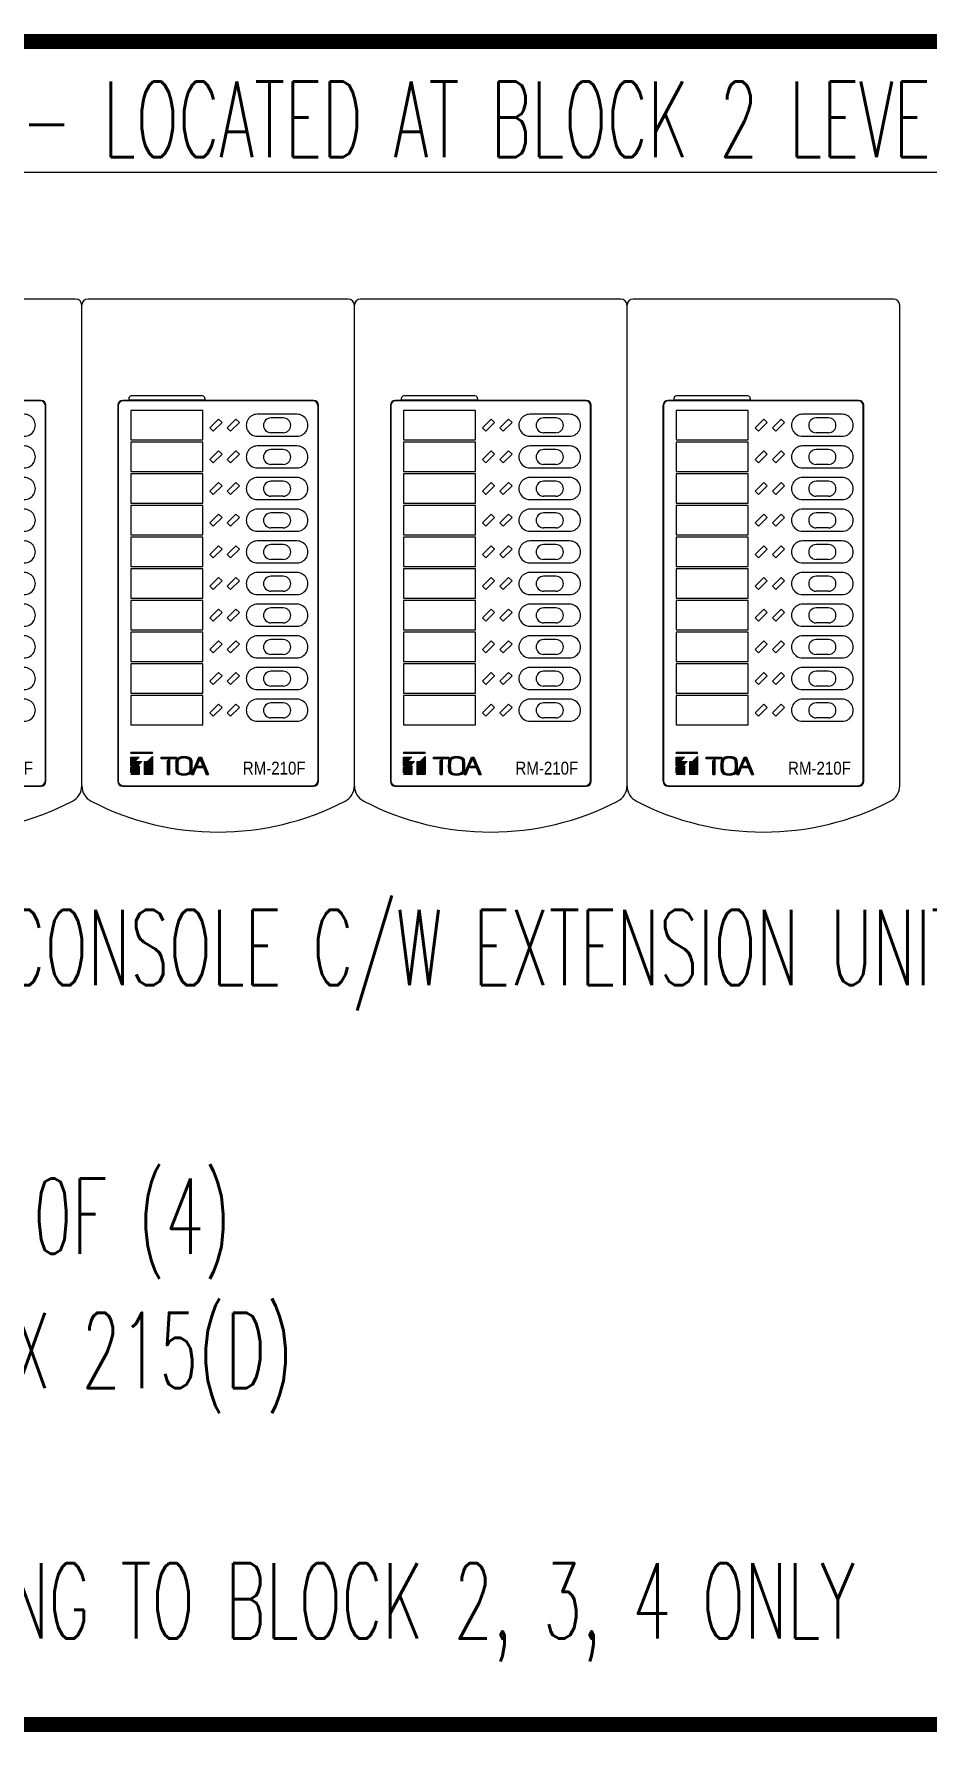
# Model space of a CAD drawing. Header units: millimetres. Extents: x 2974 to 5671, y 1205 to 3288.
# Drawn here: x 3886.9 to 3996, y 2764.9 to 2972.3 of the extents above; entities that cross this region are included whole.
import ezdxf
from ezdxf.enums import TextEntityAlignment as Align

# ---------------------------------------------------------------- set-up
doc = ezdxf.new("R2010")
doc.units = ezdxf.units.MM
doc.layers.add('0-EQUIPMENT', color=7, linetype='Continuous')
doc.layers.add('M-_ACONREDT_A_N', color=3, linetype='Continuous')
doc.styles.add('SIMPLEX', font='simplex.shx', dxfattribs={"width": 0.6})
doc.styles.get("Standard").update_dxf_attribs({"font": 'arial.ttf'})

# ---------------------------------------------------------------- blocks, each defined once
blk = doc.blocks.new('EX')
at = {"layer": '0-EQUIPMENT'}
for p, q in [((-7.986, -12.898), (-7.986, 15.243)), ((7.623, 15.606), (-7.623, 15.606)), ((7.986, -12.898), (7.986, 15.243)), ((-5.882, 9.383), (-5.882, -12.631)), ((-5.853, 9.362), (-5.853, -12.602)), ((-5.243, 9.673), (-5.591, 9.673)), ((5.561, 9.652), (-5.562, 9.652)), ((-5.242, 9.787), (-5.243, 9.673)), ((-5.243, 9.673), (-5.242, 9.686)), ((-5.243, 9.652), (-5.243, 9.681)), ((-5.242, 9.784), (-5.242, 9.652)), ((-0.77, 9.686), (-5.242, 9.686)), ((-0.9, 9.073), (-5.111, 9.073)), ((-5.111, 9.073), (-5.111, 7.361)), ((-0.915, 9.929), (-5.097, 9.929)), ((-0.9, 7.361), (-0.9, 9.073)), ((-0.77, 9.787), (-0.768, 9.673)), ((-0.77, 9.784), (-0.77, 9.652)), ((-0.768, 9.673), (-0.77, 9.686)), ((-0.769, 9.652), (-0.769, 9.681)), ((5.591, 9.673), (-0.768, 9.673)), ((5.852, -12.607), (5.852, 9.359)), ((5.882, -12.636), (5.882, 9.387)), ((0.023, 8.57), (-0.49, 8.066)), ((-0.49, 8.066), (-0.285, 7.864)), ((-0.285, 7.864), (0.229, 8.369)), ((0.229, 8.369), (0.023, 8.57)), ((1.04, 8.57), (0.526, 8.066)), ((0.526, 8.066), (0.732, 7.864)), ((0.732, 7.864), (1.245, 8.369)), ((1.245, 8.369), (1.04, 8.57)), ((4.618, 8.859), (2.294, 8.859)), ((3.819, 8.643), (3.093, 8.643)), ((-5.111, 7.361), (-0.9, 7.361)), ((-0.9, 7.219), (-5.111, 7.219)), ((-5.111, 7.219), (-5.111, 5.507)), ((-0.9, 5.507), (-0.9, 7.219)), ((2.294, 7.575), (4.618, 7.575)), ((4.618, 7.005), (2.294, 7.005)), ((3.819, 7.772), (3.093, 7.772)), ((0.023, 6.716), (-0.49, 6.212)), ((-0.49, 6.212), (-0.285, 6.01)), ((-0.285, 6.01), (0.229, 6.514)), ((0.229, 6.514), (0.023, 6.716)), ((1.04, 6.716), (0.526, 6.212)), ((0.526, 6.212), (0.732, 6.01)), ((0.732, 6.01), (1.245, 6.514)), ((1.245, 6.514), (1.04, 6.716)), ((3.819, 6.789), (3.093, 6.789)), ((-5.111, 5.507), (-0.9, 5.507)), ((-0.9, 5.365), (-5.111, 5.365)), ((-5.111, 5.365), (-5.111, 3.653)), ((-0.9, 3.653), (-0.9, 5.365)), ((2.294, 5.721), (4.618, 5.721)), ((4.618, 5.151), (2.294, 5.151)), ((3.819, 5.918), (3.093, 5.918)), ((0.023, 4.862), (-0.49, 4.357)), ((-0.49, 4.357), (-0.285, 4.156)), ((-0.285, 4.156), (0.229, 4.66)), ((0.229, 4.66), (0.023, 4.862)), ((1.04, 4.862), (0.526, 4.357)), ((0.526, 4.357), (0.732, 4.156)), ((0.732, 4.156), (1.245, 4.66)), ((1.245, 4.66), (1.04, 4.862)), ((3.819, 4.935), (3.093, 4.935)), ((3.819, 4.064), (3.093, 4.064)), ((-5.111, 3.653), (-0.9, 3.653)), ((-0.9, 3.51), (-5.111, 3.51)), ((-5.111, 3.51), (-5.111, 1.799)), ((-0.9, 1.799), (-0.9, 3.51)), ((0.023, 3.007), (-0.49, 2.503)), ((0.229, 2.806), (0.023, 3.007)), ((1.04, 3.007), (0.526, 2.503)), ((1.245, 2.806), (1.04, 3.007)), ((2.294, 3.867), (4.618, 3.867)), ((4.618, 3.296), (2.294, 3.296)), ((3.819, 3.081), (3.093, 3.081)), ((-0.49, 2.503), (-0.285, 2.301)), ((-0.285, 2.301), (0.229, 2.806)), ((0.526, 2.503), (0.732, 2.301)), ((0.732, 2.301), (1.245, 2.806)), ((2.294, 2.013), (4.618, 2.013)), ((3.819, 2.209), (3.093, 2.209)), ((-5.111, 1.799), (-0.9, 1.799)), ((-5.111, 1.656), (-5.111, -0.056)), ((-0.9, 1.656), (-5.111, 1.656)), ((-0.9, -0.056), (-0.9, 1.656)), ((0.023, 1.153), (-0.49, 0.649)), ((0.229, 0.951), (0.023, 1.153)), ((1.04, 1.153), (0.526, 0.649)), ((1.245, 0.951), (1.04, 1.153)), ((4.618, 1.442), (2.294, 1.442)), ((3.819, 1.226), (3.093, 1.226)), ((-0.49, 0.649), (-0.285, 0.447)), ((-0.285, 0.447), (0.229, 0.951)), ((0.526, 0.649), (0.732, 0.447)), ((0.732, 0.447), (1.245, 0.951)), ((2.294, 0.158), (4.618, 0.158)), ((3.819, 0.355), (3.093, 0.355)), ((-5.111, -0.056), (-0.9, -0.056)), ((-0.9, -0.198), (-5.111, -0.198)), ((-5.111, -0.198), (-5.111, -1.91)), ((-0.9, -1.91), (-0.9, -0.198)), ((0.023, -0.701), (-0.49, -1.205)), ((-0.285, -1.407), (0.229, -0.903)), ((0.229, -0.903), (0.023, -0.701)), ((1.04, -0.701), (0.526, -1.205)), ((0.732, -1.407), (1.245, -0.903)), ((1.245, -0.903), (1.04, -0.701)), ((4.618, -0.412), (2.294, -0.412)), ((3.819, -0.628), (3.093, -0.628)), ((-5.111, -1.91), (-0.9, -1.91)), ((-0.49, -1.205), (-0.285, -1.407)), ((0.526, -1.205), (0.732, -1.407)), ((2.294, -1.696), (4.618, -1.696)), ((3.819, -1.499), (3.093, -1.499)), ((-0.9, -2.053), (-5.111, -2.053)), ((-5.111, -2.053), (-5.111, -3.764)), ((-0.9, -3.764), (-0.9, -2.053)), ((0.023, -2.555), (-0.49, -3.06)), ((-0.285, -3.261), (0.229, -2.757)), ((0.229, -2.757), (0.023, -2.555)), ((1.04, -2.555), (0.526, -3.06)), ((0.732, -3.261), (1.245, -2.757)), ((1.245, -2.757), (1.04, -2.555)), ((4.618, -2.266), (2.294, -2.266)), ((3.819, -2.482), (3.093, -2.482)), ((-5.111, -3.764), (-0.9, -3.764)), ((-0.9, -3.907), (-5.111, -3.907)), ((-5.111, -3.907), (-5.111, -5.618)), ((-0.9, -5.618), (-0.9, -3.907)), ((-0.49, -3.06), (-0.285, -3.261)), ((0.526, -3.06), (0.732, -3.261)), ((2.294, -3.55), (4.618, -3.55)), ((3.819, -3.353), (3.093, -3.353)), ((0.023, -4.41), (-0.49, -4.914)), ((-0.49, -4.914), (-0.285, -5.116)), ((-0.285, -5.116), (0.229, -4.611)), ((0.229, -4.611), (0.023, -4.41)), ((1.04, -4.41), (0.526, -4.914)), ((0.526, -4.914), (0.732, -5.116)), ((0.732, -5.116), (1.245, -4.611)), ((1.245, -4.611), (1.04, -4.41)), ((4.618, -4.121), (2.294, -4.121)), ((3.819, -4.336), (3.093, -4.336)), ((-5.111, -5.618), (-0.9, -5.618)), ((-0.9, -5.761), (-5.111, -5.761)), ((-5.111, -5.761), (-5.111, -7.473)), ((-0.9, -7.473), (-0.9, -5.761)), ((2.294, -5.405), (4.618, -5.405)), ((3.819, -5.208), (3.093, -5.208)), ((0.023, -6.264), (-0.49, -6.768)), ((-0.49, -6.768), (-0.285, -6.97)), ((-0.285, -6.97), (0.229, -6.466)), ((0.229, -6.466), (0.023, -6.264)), ((1.04, -6.264), (0.526, -6.768)), ((0.526, -6.768), (0.732, -6.97)), ((0.732, -6.97), (1.245, -6.466)), ((1.245, -6.466), (1.04, -6.264)), ((4.618, -5.975), (2.294, -5.975)), ((3.819, -6.191), (3.093, -6.191)), ((-5.111, -7.473), (-0.9, -7.473)), ((-0.9, -7.615), (-5.111, -7.615)), ((-5.111, -7.615), (-5.111, -9.327)), ((-0.9, -9.327), (-0.9, -7.615)), ((2.294, -7.259), (4.618, -7.259)), ((4.618, -7.829), (2.294, -7.829)), ((3.819, -7.062), (3.093, -7.062)), ((0.023, -8.118), (-0.49, -8.622)), ((-0.49, -8.622), (-0.285, -8.824)), ((-0.285, -8.824), (0.229, -8.32)), ((0.229, -8.32), (0.023, -8.118)), ((1.04, -8.118), (0.526, -8.622)), ((0.526, -8.622), (0.732, -8.824)), ((0.732, -8.824), (1.245, -8.32)), ((1.245, -8.32), (1.04, -8.118)), ((3.819, -8.045), (3.093, -8.045)), ((3.819, -8.916), (3.093, -8.916)), ((-5.111, -9.327), (-0.9, -9.327)), ((2.294, -9.113), (4.618, -9.113)), ((-5.112, -10.932), (-3.85, -10.932)), ((-5.112, -10.932), (-5.112, -11.003)), ((-5.112, -10.937), (-5.108, -10.932)), ((-5.112, -10.978), (-5.068, -10.932)), ((-5.095, -11.003), (-5.027, -10.932)), ((-5.055, -11.003), (-4.987, -10.932)), ((-5.015, -11.003), (-4.946, -10.932)), ((-4.974, -11.003), (-4.906, -10.932)), ((-4.934, -11.003), (-4.866, -10.932)), ((-4.894, -11.003), (-4.825, -10.932)), ((-4.853, -11.003), (-4.785, -10.932)), ((-4.813, -11.003), (-4.745, -10.932)), ((-4.772, -11.003), (-4.704, -10.932)), ((-4.732, -11.003), (-4.664, -10.932)), ((-4.692, -11.003), (-4.623, -10.932)), ((-4.651, -11.003), (-4.583, -10.932)), ((-4.611, -11.003), (-4.543, -10.932)), ((-4.571, -11.003), (-4.502, -10.932)), ((-4.53, -11.003), (-4.462, -10.932)), ((-4.49, -11.003), (-4.422, -10.932)), ((-4.449, -11.003), (-4.381, -10.932)), ((-4.409, -11.003), (-4.341, -10.932)), ((-4.369, -11.003), (-4.3, -10.932)), ((-4.328, -11.003), (-4.26, -10.932)), ((-4.288, -11.003), (-4.22, -10.932)), ((-4.248, -11.003), (-4.179, -10.932)), ((-4.207, -11.003), (-4.139, -10.932)), ((-4.167, -11.003), (-4.099, -10.932)), ((-4.126, -11.003), (-4.058, -10.932)), ((-4.086, -11.003), (-4.018, -10.932)), ((-4.046, -11.003), (-3.977, -10.932)), ((-4.005, -11.003), (-3.937, -10.932)), ((-3.965, -11.003), (-3.897, -10.932)), ((-3.925, -11.003), (-3.856, -10.932)), ((-3.85, -11.003), (-3.85, -10.932)), ((-3.85, -11.003), (-5.112, -11.003)), ((-5.112, -11.72), (-5.112, -11.215)), ((-5.112, -11.229), (-5.098, -11.215)), ((-5.112, -11.271), (-5.058, -11.215)), ((-5.112, -11.313), (-5.018, -11.215)), ((-5.112, -11.355), (-4.977, -11.215)), ((-5.112, -11.396), (-4.937, -11.215)), ((-5.112, -11.215), (-4.625, -11.215)), ((-5.112, -11.72), (-4.625, -11.215)), ((-5.112, -11.689), (-4.654, -11.215)), ((-5.112, -11.647), (-4.695, -11.215)), ((-5.112, -11.605), (-4.735, -11.215)), ((-5.112, -11.438), (-4.896, -11.215)), ((-5.112, -11.48), (-4.856, -11.215)), ((-5.112, -11.522), (-4.816, -11.215)), ((-5.112, -11.564), (-4.775, -11.215)), ((-5.112, -12.065), (-4.548, -11.482)), ((-4.474, -11.482), (-5.112, -12.143)), ((-5.112, -12.107), (-4.508, -11.482)), ((-5.112, -11.982), (-4.629, -11.482)), ((-5.112, -12.024), (-4.588, -11.482)), ((-5.112, -11.898), (-4.71, -11.482)), ((-5.112, -11.94), (-4.669, -11.482)), ((-5.112, -11.856), (-4.75, -11.482)), ((-5.112, -11.816), (-4.789, -11.482)), ((-5.112, -12.239), (-4.625, -11.734)), ((-5.112, -12.143), (-5.112, -11.816)), ((-5.078, -12.239), (-4.625, -11.77)), ((-5.037, -12.239), (-4.625, -11.812)), ((-4.997, -12.239), (-4.625, -11.853)), ((-4.956, -12.239), (-4.625, -11.895)), ((-4.789, -11.482), (-4.474, -11.482)), ((-4.625, -11.734), (-4.625, -12.239)), ((-4.315, -11.659), (-3.85, -11.176)), ((-4.315, -11.7), (-3.85, -11.218)), ((-4.315, -11.742), (-3.85, -11.26)), ((-4.315, -11.784), (-3.85, -11.302)), ((-4.315, -11.826), (-3.85, -11.344)), ((-4.315, -11.868), (-3.85, -11.385)), ((-4.315, -11.91), (-3.85, -11.427)), ((-4.315, -11.951), (-3.85, -11.469)), ((-4.315, -12.239), (-4.315, -11.482)), ((-4.315, -11.491), (-4.306, -11.482)), ((-4.315, -11.533), (-4.265, -11.482)), ((-4.315, -11.575), (-4.225, -11.482)), ((-4.315, -11.617), (-4.185, -11.482)), ((-4.315, -11.482), (-4.144, -11.482)), ((-4.315, -11.993), (-3.85, -11.511)), ((-4.315, -12.035), (-3.85, -11.553)), ((-4.315, -12.077), (-3.85, -11.594)), ((-4.315, -12.119), (-3.85, -11.636)), ((-4.315, -12.16), (-3.85, -11.678)), ((-4.315, -12.202), (-3.85, -11.72)), ((-4.31, -12.239), (-3.85, -11.762)), ((-4.27, -12.239), (-3.85, -11.803)), ((-4.23, -12.239), (-3.85, -11.845)), ((-4.189, -12.239), (-3.85, -11.887)), ((-4.149, -12.239), (-3.85, -11.929)), ((-4.144, -11.482), (-3.85, -11.176)), ((-3.884, -11.003), (-3.85, -10.967)), ((-3.85, -11.176), (-3.85, -12.239)), ((-3.345, -11.215), (-2.461, -11.215)), ((-3.345, -11.315), (-3.345, -11.215)), ((-3.345, -11.252), (-3.309, -11.215)), ((-3.345, -11.294), (-3.269, -11.215)), ((-2.461, -11.315), (-3.345, -11.315)), ((-3.325, -11.315), (-3.228, -11.215)), ((-3.285, -11.315), (-3.188, -11.215)), ((-3.244, -11.315), (-3.148, -11.215)), ((-3.204, -11.315), (-3.107, -11.215)), ((-3.164, -11.315), (-3.067, -11.215)), ((-3.123, -11.315), (-3.026, -11.215)), ((-3.083, -11.315), (-2.986, -11.215)), ((-3.043, -11.315), (-2.946, -11.215)), ((-3.002, -11.315), (-2.905, -11.215)), ((-2.962, -11.315), (-2.865, -11.215)), ((-2.962, -11.984), (-2.846, -11.865)), ((-2.962, -12.026), (-2.846, -11.906)), ((-2.961, -11.443), (-2.846, -11.326)), ((-2.961, -11.482), (-2.846, -11.363)), ((-2.961, -11.524), (-2.846, -11.405)), ((-2.961, -11.884), (-2.961, -11.443)), ((-2.961, -11.565), (-2.846, -11.447)), ((-2.961, -11.607), (-2.846, -11.488)), ((-2.961, -11.649), (-2.846, -11.53)), ((-2.961, -11.691), (-2.846, -11.572)), ((-2.961, -11.733), (-2.846, -11.614)), ((-2.961, -11.774), (-2.846, -11.656)), ((-2.961, -11.816), (-2.846, -11.697)), ((-2.961, -11.858), (-2.846, -11.739)), ((-2.961, -11.9), (-2.846, -11.781)), ((-2.961, -11.942), (-2.846, -11.823)), ((-2.921, -11.315), (-2.825, -11.215)), ((-2.881, -11.315), (-2.784, -11.215)), ((-2.846, -11.326), (-2.846, -11.884)), ((-2.841, -11.315), (-2.744, -11.215)), ((-2.8, -11.315), (-2.703, -11.215)), ((-2.76, -11.315), (-2.663, -11.215)), ((-2.72, -11.315), (-2.623, -11.215)), ((-2.679, -11.315), (-2.582, -11.215)), ((-2.639, -11.315), (-2.542, -11.215)), ((-2.598, -11.315), (-2.502, -11.215)), ((-2.558, -11.315), (-2.461, -11.215)), ((-2.518, -11.315), (-2.461, -11.257)), ((-2.486, -11.658), (-2.363, -11.532)), ((-2.486, -11.701), (-2.366, -11.576)), ((-2.486, -11.743), (-2.368, -11.62)), ((-2.486, -11.784), (-2.369, -11.663)), ((-2.485, -11.825), (-2.37, -11.706)), ((-2.484, -11.615), (-2.36, -11.487)), ((-2.483, -11.865), (-2.37, -11.747)), ((-2.482, -11.571), (-2.34, -11.424)), ((-2.481, -11.905), (-2.369, -11.789)), ((-2.48, -11.527), (-2.177, -11.213)), ((-2.479, -11.944), (-2.368, -11.83)), ((-2.477, -11.315), (-2.461, -11.299)), ((-2.476, -11.482), (-2.228, -11.225)), ((-2.476, -11.983), (-2.367, -11.87)), ((-2.473, -12.021), (-2.365, -11.909)), ((-2.472, -11.435), (-2.284, -11.241)), ((-2.461, -11.215), (-2.461, -11.315)), ((-2.444, -11.365), (-2.353, -11.271)), ((-2.235, -11.316), (-2.129, -11.206)), ((-2.174, -11.294), (-2.084, -11.2)), ((-2.121, -11.281), (-2.041, -11.198)), ((-2.074, -11.274), (-1.999, -11.197)), ((-2.03, -11.27), (-1.96, -11.198)), ((-1.989, -11.27), (-1.922, -11.2)), ((-1.95, -11.272), (-1.885, -11.204)), ((-1.914, -11.276), (-1.85, -11.209)), ((-1.879, -11.282), (-1.816, -11.216)), ((-1.846, -11.289), (-1.782, -11.223)), ((-1.815, -11.298), (-1.75, -11.231)), ((-1.784, -11.308), (-1.719, -11.241)), ((-1.754, -11.319), (-1.688, -11.251)), ((-1.728, -11.334), (-1.658, -11.261)), ((-1.704, -11.351), (-1.631, -11.275)), ((-1.684, -11.372), (-1.607, -11.292)), ((-1.671, -12.07), (-1.523, -11.915)), ((-1.668, -11.397), (-1.586, -11.312)), ((-1.655, -11.425), (-1.568, -11.335)), ((-1.646, -11.458), (-1.552, -11.361)), ((-1.646, -12.001), (-1.52, -11.871)), ((-1.643, -11.496), (-1.54, -11.39)), ((-1.642, -11.955), (-1.519, -11.828)), ((-1.64, -11.535), (-1.533, -11.424)), ((-1.639, -11.911), (-1.517, -11.785)), ((-1.638, -11.575), (-1.529, -11.462)), ((-1.637, -11.866), (-1.517, -11.742)), ((-1.636, -11.615), (-1.526, -11.501)), ((-1.635, -11.655), (-1.523, -11.54)), ((-1.635, -11.823), (-1.517, -11.701)), ((-1.634, -11.696), (-1.521, -11.579)), ((-1.634, -11.738), (-1.519, -11.619)), ((-1.634, -11.78), (-1.518, -11.66)), ((-1.559, -12.239), (-1.123, -11.215)), ((-1.501, -12.103), (-1.322, -11.916)), ((-1.47, -12.028), (-1.291, -11.843)), ((-1.438, -11.953), (-1.261, -11.77)), ((-1.406, -11.878), (-1.23, -11.696)), ((-1.374, -11.803), (-1.199, -11.622)), ((-1.342, -11.729), (-1.169, -11.549)), ((-1.072, -11.318), (-1.315, -11.9)), ((-1.31, -11.654), (-1.138, -11.475)), ((-1.278, -11.579), (-1.107, -11.402)), ((-1.247, -11.504), (-1.077, -11.328)), ((-1.235, -11.834), (-1.155, -11.752)), ((-1.235, -11.834), (-0.864, -11.834)), ((-1.215, -11.429), (-1.008, -11.215)), ((-1.202, -11.834), (-1.122, -11.752)), ((-1.183, -11.355), (-1.048, -11.215)), ((-1.162, -11.834), (-1.082, -11.752)), ((-1.155, -11.752), (-0.898, -11.752)), ((-1.151, -11.28), (-1.089, -11.215)), ((-1.123, -11.215), (-0.982, -11.215)), ((-1.121, -11.834), (-1.041, -11.752)), ((-1.081, -11.834), (-1.001, -11.752)), ((-1.072, -11.318), (-0.898, -11.752)), ((-1.07, -11.322), (-0.978, -11.226)), ((-1.059, -11.351), (-0.966, -11.255)), ((-1.047, -11.381), (-0.954, -11.285)), ((-1.041, -11.834), (-0.961, -11.752)), ((-1.035, -11.41), (-0.942, -11.314)), ((-1.023, -11.44), (-0.93, -11.344)), ((-1.011, -11.469), (-0.918, -11.373)), ((-1, -11.834), (-0.92, -11.752)), ((-0.999, -11.499), (-0.906, -11.403)), ((-0.987, -11.528), (-0.894, -11.432)), ((-0.982, -11.215), (-0.569, -12.239)), ((-0.976, -11.558), (-0.883, -11.462)), ((-0.964, -11.588), (-0.871, -11.491)), ((-0.96, -11.834), (-0.799, -11.668)), ((-0.952, -11.617), (-0.859, -11.521)), ((-0.94, -11.647), (-0.847, -11.55)), ((-0.928, -11.676), (-0.835, -11.58)), ((-0.92, -11.834), (-0.787, -11.698)), ((-0.916, -11.706), (-0.823, -11.609)), ((-0.904, -11.735), (-0.811, -11.639)), ((-0.879, -11.834), (-0.775, -11.727)), ((-0.864, -11.834), (-0.702, -12.239)), ((-0.857, -11.853), (-0.763, -11.756)), ((-0.845, -11.883), (-0.752, -11.786)), ((-0.833, -11.912), (-0.74, -11.815)), ((-0.821, -11.942), (-0.728, -11.845)), ((-0.809, -11.971), (-0.716, -11.874)), ((-0.797, -12.001), (-0.704, -11.904)), ((-5.591, -12.922), (5.591, -12.922)), ((-5.562, -12.893), (5.561, -12.893)), ((-4.625, -12.239), (-5.112, -12.239)), ((-4.916, -12.239), (-4.625, -11.937)), ((-4.876, -12.239), (-4.625, -11.979)), ((-4.835, -12.239), (-4.625, -12.021)), ((-4.795, -12.239), (-4.625, -12.063)), ((-4.755, -12.239), (-4.625, -12.104)), ((-4.714, -12.239), (-4.625, -12.146)), ((-4.674, -12.239), (-4.625, -12.188)), ((-4.633, -12.239), (-4.625, -12.23)), ((-3.85, -12.239), (-4.315, -12.239)), ((-4.109, -12.239), (-3.85, -11.971)), ((-4.068, -12.239), (-3.85, -12.013)), ((-4.028, -12.239), (-3.85, -12.054)), ((-3.987, -12.239), (-3.85, -12.096)), ((-3.947, -12.239), (-3.85, -12.138)), ((-3.907, -12.239), (-3.85, -12.18)), ((-3.866, -12.239), (-3.85, -12.222)), ((-2.967, -12.239), (-2.841, -12.239)), ((-2.965, -12.197), (-2.845, -12.072)), ((-2.965, -12.239), (-2.844, -12.113)), ((-2.964, -12.154), (-2.845, -12.031)), ((-2.963, -12.111), (-2.845, -11.989)), ((-2.962, -12.069), (-2.846, -11.948)), ((-2.925, -12.239), (-2.843, -12.154)), ((-2.885, -12.239), (-2.842, -12.194)), ((-2.844, -12.239), (-2.841, -12.235)), ((-2.463, -12.054), (-2.362, -11.949)), ((-2.451, -12.082), (-2.358, -11.986)), ((-2.436, -12.109), (-2.348, -12.018)), ((-2.419, -12.132), (-2.335, -12.046)), ((-2.399, -12.154), (-2.319, -12.071)), ((-2.377, -12.173), (-2.301, -12.094)), ((-2.353, -12.19), (-2.28, -12.115)), ((-2.327, -12.205), (-2.257, -12.133)), ((-2.298, -12.217), (-2.232, -12.148)), ((-2.267, -12.227), (-2.202, -12.16)), ((-2.235, -12.236), (-2.171, -12.169)), ((-2.203, -12.243), (-2.139, -12.177)), ((-2.169, -12.25), (-2.105, -12.184)), ((-2.134, -12.256), (-2.069, -12.189)), ((-2.098, -12.26), (-2.032, -12.192)), ((-2.061, -12.264), (-1.992, -12.193)), ((-2.022, -12.265), (-1.95, -12.191)), ((-1.981, -12.265), (-1.904, -12.185)), ((-1.939, -12.263), (-1.854, -12.175)), ((-1.895, -12.259), (-1.798, -12.159)), ((-1.848, -12.253), (-1.727, -12.127)), ((-1.798, -12.243), (-1.526, -11.96)), ((-1.745, -12.229), (-1.529, -12.006)), ((-1.687, -12.211), (-1.536, -12.055)), ((-1.601, -12.164), (-1.58, -12.142)), ((-1.559, -12.239), (-1.447, -12.239)), ((-1.552, -12.239), (-1.378, -12.058)), ((-1.533, -12.177), (-1.35, -11.988)), ((-1.512, -12.239), (-1.405, -12.129)), ((-1.472, -12.239), (-1.431, -12.197)), ((-0.786, -12.03), (-0.692, -11.933)), ((-0.774, -12.06), (-0.68, -11.963)), ((-0.762, -12.089), (-0.668, -11.992)), ((-0.75, -12.119), (-0.656, -12.022)), ((-0.738, -12.148), (-0.644, -12.051)), ((-0.726, -12.178), (-0.632, -12.081)), ((-0.714, -12.207), (-0.621, -12.11)), ((-0.702, -12.237), (-0.609, -12.14)), ((-0.702, -12.239), (-0.569, -12.239)), ((-0.664, -12.239), (-0.597, -12.169)), ((-0.624, -12.239), (-0.585, -12.199)), ((-0.583, -12.239), (-0.573, -12.228))]:
    blk.add_line(p, q, dxfattribs=at)
for centre, radius, start, end in [((-7.623, 15.243), 0.363, 90, 180), ((7.623, 15.243), 0.363, 0.00008, 90), ((-5.591, 9.383), 0.29, 90, 180), ((-5.562, 9.362), 0.29, 90, 180), ((-5.097, 9.784), 0.145, 90, 180), ((-0.915, 9.784), 0.145, 0, 90), ((5.561, 9.362), 0.29, 0, 90), ((5.591, 9.383), 0.29, 0, 90), ((2.29, 8.217), 0.642, 89.57446, 270.42554), ((3.093, 8.208), 0.436, 90, 270), ((3.819, 8.208), 0.436, 270, 90), ((4.622, 8.217), 0.642, 269.57446, 90.42554), ((2.29, 6.363), 0.642, 89.57446, 270.42554), ((4.622, 6.363), 0.642, 269.57446, 90.42554), ((3.093, 6.354), 0.436, 90, 270), ((3.819, 6.354), 0.436, 270, 90), ((2.29, 4.509), 0.642, 89.57446, 270.42554), ((4.622, 4.509), 0.642, 269.57446, 90.42554), ((3.093, 4.499), 0.436, 90, 270), ((3.819, 4.499), 0.436, 270, 90), ((2.29, 2.655), 0.642, 89.57446, 270.42554), ((3.093, 2.645), 0.436, 90, 270), ((3.819, 2.645), 0.436, 270, 90), ((4.622, 2.655), 0.642, 269.57446, 90.42554), ((2.29, 0.8), 0.642, 89.57446, 270.42554), ((3.093, 0.791), 0.436, 90, 270), ((3.819, 0.791), 0.436, 270, 90), ((4.622, 0.8), 0.642, 269.57446, 90.42554), ((2.29, -1.054), 0.642, 89.57446, 270.42554), ((3.093, -1.064), 0.436, 90, 270), ((3.819, -1.064), 0.436, 270, 90), ((4.622, -1.054), 0.642, 269.57446, 90.42554), ((2.29, -2.908), 0.642, 89.57446, 270.42554), ((3.093, -2.918), 0.436, 90, 270), ((3.819, -2.918), 0.436, 270, 90), ((4.622, -2.908), 0.642, 269.57446, 90.42554), ((2.29, -4.762), 0.642, 89.57446, 270.42554), ((3.093, -4.772), 0.436, 90, 270), ((3.819, -4.772), 0.436, 270, 90), ((4.622, -4.762), 0.642, 269.57446, 90.42554), ((2.29, -6.617), 0.642, 89.57446, 270.42554), ((3.093, -6.626), 0.436, 90, 270), ((3.819, -6.626), 0.436, 270, 90), ((4.622, -6.617), 0.642, 269.57446, 90.42554), ((2.29, -8.471), 0.642, 89.57446, 270.42554), ((4.622, -8.471), 0.642, 269.57446, 90.42554), ((3.093, -8.481), 0.436, 90, 270), ((3.819, -8.481), 0.436, 270, 90), ((-13.197, -11.899), 10.237, 358.09767, 0.08619), ((7.39, -11.899), 10.237, 179.91381, 181.90233), ((0.584, -11.731), 3.071, 174.54868, 185.45132), ((-2.215, -11.495), 0.263, 111.51341, 167.84748), ((0.701, -11.731), 3.071, 175.41143, 184.58857), ((-2.124, -11.528), 0.24, 115.39248, 169.79681), ((-2.002, -12.127), 0.931, 70.53138, 109.46862), ((-2.002, -11.895), 0.626, 68.90174, 111.09826), ((-1.827, -11.488), 0.184, 0.8028, 74.00791), ((-1.741, -11.455), 0.211, 4.18898, 76.45013), ((-4.705, -11.731), 3.071, 355.41143, 4.58857), ((-4.588, -11.731), 3.071, 354.54868, 5.45132), ((8.156, -15.784), 10.237, 157.70258, 159.73794), ((-6.97, -12.898), 1.016, 180, 242.72452), ((-5.591, -12.632), 0.29, 180, 270), ((-5.562, -12.602), 0.29, 180, 270), ((-2.206, -11.96), 0.274, 193.35746, 247.28166), ((-2.114, -11.926), 0.251, 191.56848, 243.24223), ((-2.002, -11.335), 0.931, 250.53138, 289.46862), ((-2.002, -11.567), 0.626, 248.90174, 291.09826), ((-1.832, -11.971), 0.188, 287.06209, 358.1272), ((-1.744, -12.005), 0.214, 284.2326, 355.12829), ((5.561, -12.602), 0.29, 270, 0), ((5.591, -12.632), 0.29, 270, 0), ((6.97, -12.898), 1.016, 297.27566, 0.00008), ((0, 0.62), 16.226, 242.72452, 297.27566)]:
    blk.add_arc(centre, radius, start, end, dxfattribs=at)
at = {"layer": '0-EQUIPMENT', "width": 0.837}
blk.add_text('RM-210F', height=0.7551, dxfattribs=at).set_placement((5.125, -12.239), align=Align.RIGHT)

msp = doc.modelspace()

# ---------------------------------------------------------------- linework, layer by layer
at = {"color": 0, "ltscale": 0.5, "const_width": 1.84214, "elevation": -1204.84475}
msp.add_lwpolyline([(3793.46201, 2971.37515), (4075.61861, 2971.37515), (4075.61861, 2765.86336), (3793.46201, 2765.86336)], close=True, dxfattribs=at)

# ---------------------------------------------------------------- block references
at = {"color": 0, "ltscale": 0.5, "xscale": 2.085323352036443, "yscale": 2.085323352036443, "zscale": 2.085323352036443}
for p in [(3876.04633, 2907.38433, 45.88376), (3909.35506, 2907.38433, 45.88376), (3942.66379, 2907.38433, 45.88376), (3975.97252, 2907.38433, 45.88376)]:
    msp.add_blockref('EX', p, dxfattribs=at)

# ---------------------------------------------------------------- texts
at = {"layer": 'M-_ACONREDT_A_N', "color": 0, "ltscale": 0.5, "insert": (3800.53842, 2954.19388, -1205.0255), "char_height": 9.210686, "width": 262.7098488, "attachment_point": 4, "style": 'SIMPLEX'}
msp.add_mtext('{\\LMAIN PAGING CONSOLE- LOCATED AT BLOCK 2 LEVEL 2 O ROOM CUM FCC}', dxfattribs=at)
at = {"layer": 'M-_ACONREDT_A_N', "color": 0, "ltscale": 0.5, "char_height": 9.210686, "attachment_point": 1, "line_spacing_factor": 1.068183, "style": 'SIMPLEX'}
for s, insert, width in [('REMOTE MICROPHONE CONSOLE C/W EXTENSION UNIT AND MIC INPUT MODULE\\PTOA RM-200M + RM210F (4)\\PDIM 630(W) X 370(H) X 215(D)', (3799.14346, 2865.35107, -1207.38114), 264.8218983), ('* FOR INDIVIDUAL PAGING TO BLOCK 2, 3, 4 ONLY ', (3799.14346, 2785.55564, -1207.38114), 263.3197072)]:
    msp.add_mtext(s, dxfattribs=dict(at, insert=insert, width=width))

doc.saveas('drawing.dxf')
